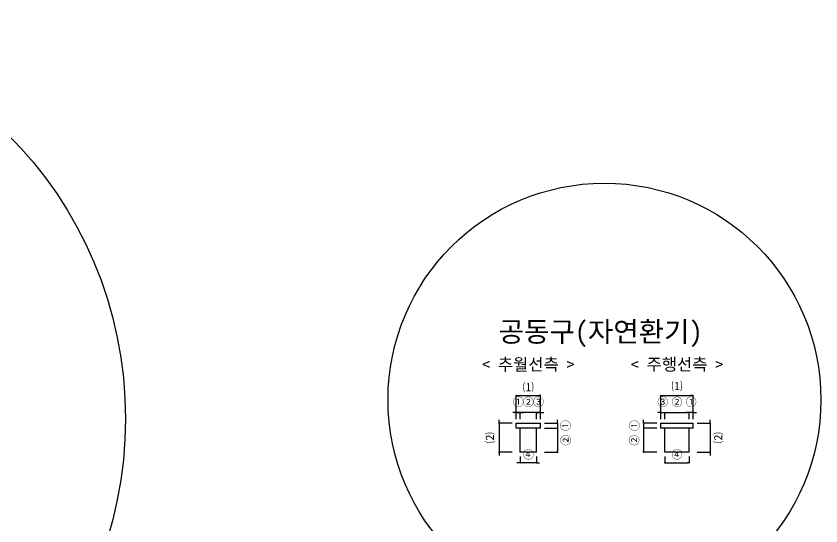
# Model space of a CAD drawing. Header units: millimetres. Extents: x -69382 to 174843, y -46375 to 101648.
# Drawn here: x -6055 to 3892, y -13298 to -6999 of the extents above; entities that cross this region are included whole.
import ezdxf
from ezdxf.enums import TextEntityAlignment as Align

# ---------------------------------------------------------------- set-up
doc = ezdxf.new("R2010")
doc.units = ezdxf.units.MM
doc.header["$LTSCALE"] = 1000
for name, color, linetype in [('-길작업', 255, 'Continuous'), ('CS-CONC-MAJR', 4, 'Continuous'), ('CS-LEAT', 3, 'Continuous'), ('CZ-TEX1', 6, 'Continuous'), ('DIM1', 1, 'Continuous')]:
    doc.layers.add(name, color=color, linetype=linetype)
doc.styles.add('WBMTXT', font='DotumChe.ttf')
doc.styles.add('WGTXT', font='DotumChe.ttf')
doc.dimstyles.new('DIM-01', dxfattribs={"dimscale": 100, "dimtxt": 3, "dimasz": 0.6, "dimexe": 0, "dimexo": 0, "dimgap": 1, "dimtad": 1, "dimdec": 0, "dimrnd": 0.001, "dimzin": 1, "dimdsep": 46, "dimlunit": 6, "dimtxsty": 'WGTXT', "dimblk": 'DOT', "dimcen": 0, "dimclrd": 1, "dimclre": 1, "dimclrt": 3, "dimadec": 4, "dimazin": 0, "dimtfac": 1, "dimtdec": 0, "dimtix": 1, "dimtmove": 2, "dimatfit": 3, "dimldrblk": 'DOT', "dimfxl": 1.5, "dimlwd": -1, "dimarcsym": 0})

# ---------------------------------------------------------------- blocks, each defined once
blk = doc.blocks.new('_Dot')
at = {"layer": 'DIM1'}
blk.add_line((0, 0), (-1, 0), dxfattribs=at)
at = {"layer": 'DIM1', "const_width": 0.5}
blk.add_lwpolyline([(-0.25, 0, 1), (0.25, 0, 1)], format="xyb", close=True, dxfattribs=at)
blk = doc.blocks.new('*D67')
at = {"color": 1, "linetype": 'ByBlock', "lineweight": -2, "transparency": 16777216}
for p, q in [((125.9, -11978.5), (125.9, -11688.6)), ((425.9, -11978.5), (425.9, -11688.6))]:
    blk.add_line(p, q, dxfattribs=at)
at = {"color": 1, "transparency": 16777216}
blk.add_line((145.9, -11688.6), (405.9, -11688.6), dxfattribs=at)
at = {"layer": 'Defpoints', "color": 0, "linetype": 'ByBlock', "transparency": 16777216}
for p in [(425.9, -11688.6), (125.9, -12028.5), (425.9, -12028.5)]:
    blk.add_point(p, dxfattribs=at)
at = {"color": 1, "linetype": 'ByBlock', "transparency": 16777216, "xscale": 20, "yscale": 20, "zscale": 20, "rotation": 180}
blk.add_blockref('_Dot', (125.9, -11688.6), dxfattribs=at)
at = {"color": 1, "linetype": 'ByBlock', "transparency": 16777216, "xscale": 20, "yscale": 20, "zscale": 20}
blk.add_blockref('_Dot', (425.9, -11688.6), dxfattribs=at)
at = {"color": 3, "linetype": 'ByBlock', "transparency": 16777216, "insert": (275.9, -11591.2), "char_height": 100, "attachment_point": 5, "style": 'WGTXT'}
blk.add_mtext('⑴', dxfattribs=at)
blk = doc.blocks.new('*D68')
at = {"color": 1, "transparency": 16777216}
for p, q in [((155.9, -12518), (135.9, -12518)), ((375.9, -12518), (175.9, -12518)), ((395.9, -12518), (415.9, -12518))]:
    blk.add_line(p, q, dxfattribs=at)
at = {"color": 1, "linetype": 'ByBlock', "lineweight": -2, "transparency": 16777216}
for p, q in [((175.9, -12438.5), (175.9, -12518)), ((375.9, -12438.5), (375.9, -12518))]:
    blk.add_line(p, q, dxfattribs=at)
at = {"layer": 'Defpoints', "color": 0, "linetype": 'ByBlock', "transparency": 16777216}
for p in [(175.9, -12388.5), (375.9, -12388.5), (175.9, -12518)]:
    blk.add_point(p, dxfattribs=at)
at = {"color": 1, "linetype": 'ByBlock', "transparency": 16777216, "xscale": 20, "yscale": 20, "zscale": 20}
blk.add_blockref('_Dot', (175.9, -12518), dxfattribs=at)
at = {"color": 1, "linetype": 'ByBlock', "transparency": 16777216, "xscale": 20, "yscale": 20, "zscale": 20, "rotation": 180}
blk.add_blockref('_Dot', (375.9, -12518), dxfattribs=at)
at = {"color": 3, "linetype": 'ByBlock', "transparency": 16777216, "insert": (275.9, -12422.3), "char_height": 100, "attachment_point": 5, "style": 'WGTXT'}
blk.add_mtext('④', dxfattribs=at)
blk = doc.blocks.new('*D69')
at = {"color": 1, "linetype": 'ByBlock', "lineweight": -2, "transparency": 16777216}
for p, q in [((475.9, -12028.5), (638.1, -12028.5)), ((475.9, -12088.5), (638.1, -12088.5))]:
    blk.add_line(p, q, dxfattribs=at)
at = {"color": 1, "transparency": 16777216}
for p, q in [((638.1, -12008.5), (638.1, -11988.5)), ((638.1, -12028.5), (638.1, -12088.5)), ((638.1, -12108.5), (638.1, -12128.5))]:
    blk.add_line(p, q, dxfattribs=at)
at = {"layer": 'Defpoints', "color": 0, "linetype": 'ByBlock', "transparency": 16777216}
for p in [(425.9, -12028.5), (425.9, -12088.5), (638.1, -12088.5)]:
    blk.add_point(p, dxfattribs=at)
at = {"color": 1, "linetype": 'ByBlock', "transparency": 16777216, "xscale": 20, "yscale": 20, "zscale": 20}
for p, rotation in [((638.1, -12028.5), 270), ((638.1, -12088.5), 90)]:
    blk.add_blockref('_Dot', p, dxfattribs=dict(at, rotation=rotation))
at = {"color": 3, "linetype": 'ByBlock', "transparency": 16777216, "insert": (743.4, -12058.5), "char_height": 100, "attachment_point": 5, "rotation": 90, "style": 'WGTXT'}
blk.add_mtext('①', dxfattribs=at)
blk = doc.blocks.new('*D70')
at = {"color": 1, "linetype": 'ByBlock', "lineweight": -2, "transparency": 16777216}
for p, q in [((475.9, -12088.5), (638.1, -12088.5)), ((475.9, -12388.5), (638.1, -12388.5))]:
    blk.add_line(p, q, dxfattribs=at)
at = {"color": 1, "transparency": 16777216}
blk.add_line((638.1, -12108.5), (638.1, -12368.5), dxfattribs=at)
at = {"layer": 'Defpoints', "color": 0, "linetype": 'ByBlock', "transparency": 16777216}
for p in [(425.9, -12088.5), (425.9, -12388.5), (638.1, -12388.5)]:
    blk.add_point(p, dxfattribs=at)
at = {"color": 1, "linetype": 'ByBlock', "transparency": 16777216, "xscale": 20, "yscale": 20, "zscale": 20}
for p, rotation in [((638.1, -12088.5), 90), ((638.1, -12388.5), 270)]:
    blk.add_blockref('_Dot', p, dxfattribs=dict(at, rotation=rotation))
at = {"color": 3, "linetype": 'ByBlock', "transparency": 16777216, "insert": (746.8, -12238.5), "char_height": 100, "attachment_point": 5, "rotation": 90, "style": 'WGTXT'}
blk.add_mtext('②', dxfattribs=at)
blk = doc.blocks.new('*D71')
at = {"color": 1, "transparency": 16777216}
for p, q in [((-86.2, -12008.5), (-86.2, -11988.5)), ((-86.2, -12028.5), (-86.2, -12388.5)), ((-86.2, -12408.5), (-86.2, -12428.5))]:
    blk.add_line(p, q, dxfattribs=at)
at = {"color": 1, "linetype": 'ByBlock', "lineweight": -2, "transparency": 16777216}
for p, q in [((75.9, -12028.5), (-86.2, -12028.5)), ((75.9, -12388.5), (-86.2, -12388.5))]:
    blk.add_line(p, q, dxfattribs=at)
at = {"layer": 'Defpoints', "color": 0, "linetype": 'ByBlock', "transparency": 16777216}
for p in [(125.9, -12028.5), (-86.2, -12388.5), (125.9, -12388.5)]:
    blk.add_point(p, dxfattribs=at)
at = {"color": 1, "linetype": 'ByBlock', "transparency": 16777216, "xscale": 20, "yscale": 20, "zscale": 20}
for p, rotation in [((-86.2, -12028.5), 270), ((-86.2, -12388.5), 90)]:
    blk.add_blockref('_Dot', p, dxfattribs=dict(at, rotation=rotation))
at = {"color": 3, "linetype": 'ByBlock', "transparency": 16777216, "insert": (-191.5, -12208.5), "char_height": 100, "attachment_point": 5, "rotation": 90, "style": 'WGTXT'}
blk.add_mtext('⑵', dxfattribs=at)
blk = doc.blocks.new('*D72')
at = {"color": 1, "transparency": 16777216}
for p, q in [((155.9, -11898.9), (135.9, -11898.9)), ((375.9, -11898.9), (175.9, -11898.9)), ((395.9, -11898.9), (415.9, -11898.9))]:
    blk.add_line(p, q, dxfattribs=at)
at = {"color": 1, "linetype": 'ByBlock', "lineweight": -2, "transparency": 16777216}
for p, q in [((175.9, -11978.5), (175.9, -11898.9)), ((375.9, -11978.5), (375.9, -11898.9))]:
    blk.add_line(p, q, dxfattribs=at)
at = {"layer": 'Defpoints', "color": 0, "linetype": 'ByBlock', "transparency": 16777216}
for p in [(175.9, -11898.9), (175.9, -12028.5), (375.9, -12028.5)]:
    blk.add_point(p, dxfattribs=at)
at = {"color": 1, "linetype": 'ByBlock', "transparency": 16777216, "xscale": 20, "yscale": 20, "zscale": 20}
blk.add_blockref('_Dot', (175.9, -11898.9), dxfattribs=at)
at = {"color": 1, "linetype": 'ByBlock', "transparency": 16777216, "xscale": 20, "yscale": 20, "zscale": 20, "rotation": 180}
blk.add_blockref('_Dot', (375.9, -11898.9), dxfattribs=at)
at = {"color": 3, "linetype": 'ByBlock', "transparency": 16777216, "insert": (275.9, -11774.7), "char_height": 100, "attachment_point": 5, "style": 'WGTXT'}
blk.add_mtext('②', dxfattribs=at)
blk = doc.blocks.new('*D73')
at = {"color": 1, "transparency": 16777216}
for p, q in [((105.9, -11898.9), (85.9, -11898.9)), ((125.9, -11898.9), (175.9, -11898.9)), ((195.9, -11898.9), (215.9, -11898.9))]:
    blk.add_line(p, q, dxfattribs=at)
at = {"color": 1, "linetype": 'ByBlock', "lineweight": -2, "transparency": 16777216}
for p, q in [((125.9, -11978.5), (125.9, -11898.9)), ((175.9, -11978.5), (175.9, -11898.9))]:
    blk.add_line(p, q, dxfattribs=at)
at = {"layer": 'Defpoints', "color": 0, "linetype": 'ByBlock', "transparency": 16777216}
for p in [(175.9, -11898.9), (125.9, -12028.5), (175.9, -12028.5)]:
    blk.add_point(p, dxfattribs=at)
at = {"color": 1, "linetype": 'ByBlock', "transparency": 16777216, "xscale": 20, "yscale": 20, "zscale": 20}
blk.add_blockref('_Dot', (125.9, -11898.9), dxfattribs=at)
at = {"color": 1, "linetype": 'ByBlock', "transparency": 16777216, "xscale": 20, "yscale": 20, "zscale": 20, "rotation": 180}
blk.add_blockref('_Dot', (175.9, -11898.9), dxfattribs=at)
at = {"color": 3, "linetype": 'ByBlock', "transparency": 16777216, "insert": (150.9, -11773.3), "char_height": 100, "attachment_point": 5, "style": 'WGTXT'}
blk.add_mtext('①', dxfattribs=at)
blk = doc.blocks.new('*D74')
at = {"color": 1, "transparency": 16777216}
for p, q in [((355.9, -11898.9), (335.9, -11898.9)), ((425.9, -11898.9), (375.9, -11898.9)), ((445.9, -11898.9), (465.9, -11898.9))]:
    blk.add_line(p, q, dxfattribs=at)
at = {"color": 1, "linetype": 'ByBlock', "lineweight": -2, "transparency": 16777216}
for p, q in [((375.9, -11978.5), (375.9, -11898.9)), ((425.9, -11978.5), (425.9, -11898.9))]:
    blk.add_line(p, q, dxfattribs=at)
at = {"layer": 'Defpoints', "color": 0, "linetype": 'ByBlock', "transparency": 16777216}
for p in [(375.9, -11898.9), (375.9, -12028.5), (425.9, -12028.5)]:
    blk.add_point(p, dxfattribs=at)
at = {"color": 1, "linetype": 'ByBlock', "transparency": 16777216, "xscale": 20, "yscale": 20, "zscale": 20}
blk.add_blockref('_Dot', (375.9, -11898.9), dxfattribs=at)
at = {"color": 1, "linetype": 'ByBlock', "transparency": 16777216, "xscale": 20, "yscale": 20, "zscale": 20, "rotation": 180}
blk.add_blockref('_Dot', (425.9, -11898.9), dxfattribs=at)
at = {"color": 3, "linetype": 'ByBlock', "transparency": 16777216, "insert": (400.9, -11773.3), "char_height": 100, "attachment_point": 5, "style": 'WGTXT'}
blk.add_mtext('③', dxfattribs=at)
blk = doc.blocks.new('*D75')
at = {"color": 1, "transparency": 16777216}
for p, q in [((1701.4, -12008.5), (1701.4, -11988.5)), ((1701.4, -12028.5), (1701.4, -12088.5)), ((1701.4, -12108.5), (1701.4, -12128.5))]:
    blk.add_line(p, q, dxfattribs=at)
at = {"color": 1, "linetype": 'ByBlock', "lineweight": -2, "transparency": 16777216}
for p, q in [((1863.6, -12028.5), (1701.4, -12028.5)), ((1863.6, -12088.5), (1701.4, -12088.5))]:
    blk.add_line(p, q, dxfattribs=at)
at = {"layer": 'Defpoints', "color": 0, "linetype": 'ByBlock', "transparency": 16777216}
for p in [(1913.6, -12028.5), (1701.4, -12088.5), (1913.6, -12088.5)]:
    blk.add_point(p, dxfattribs=at)
at = {"color": 1, "linetype": 'ByBlock', "transparency": 16777216, "xscale": 20, "yscale": 20, "zscale": 20}
for p, rotation in [((1701.4, -12028.5), 270), ((1701.4, -12088.5), 90)]:
    blk.add_blockref('_Dot', p, dxfattribs=dict(at, rotation=rotation))
at = {"color": 3, "linetype": 'ByBlock', "transparency": 16777216, "insert": (1596.1, -12058.5), "char_height": 100, "attachment_point": 5, "rotation": 90, "style": 'WGTXT'}
blk.add_mtext('①', dxfattribs=at)
blk = doc.blocks.new('*D76')
at = {"color": 1, "linetype": 'ByBlock', "lineweight": -2, "transparency": 16777216}
for p, q in [((1863.6, -12088.5), (1701.4, -12088.5)), ((1863.6, -12388.5), (1701.4, -12388.5))]:
    blk.add_line(p, q, dxfattribs=at)
at = {"color": 1, "transparency": 16777216}
blk.add_line((1701.4, -12108.5), (1701.4, -12368.5), dxfattribs=at)
at = {"layer": 'Defpoints', "color": 0, "linetype": 'ByBlock', "transparency": 16777216}
for p in [(1913.6, -12088.5), (1701.4, -12388.5), (1913.6, -12388.5)]:
    blk.add_point(p, dxfattribs=at)
at = {"color": 1, "linetype": 'ByBlock', "transparency": 16777216, "xscale": 20, "yscale": 20, "zscale": 20}
for p, rotation in [((1701.4, -12088.5), 90), ((1701.4, -12388.5), 270)]:
    blk.add_blockref('_Dot', p, dxfattribs=dict(at, rotation=rotation))
at = {"color": 3, "linetype": 'ByBlock', "transparency": 16777216, "insert": (1592.7, -12238.5), "char_height": 100, "attachment_point": 5, "rotation": 90, "style": 'WGTXT'}
blk.add_mtext('②', dxfattribs=at)
blk = doc.blocks.new('*D77')
at = {"color": 1, "linetype": 'ByBlock', "lineweight": -2, "transparency": 16777216}
for p, q in [((2363.6, -12028.5), (2525.7, -12028.5)), ((2363.6, -12388.5), (2525.7, -12388.5))]:
    blk.add_line(p, q, dxfattribs=at)
at = {"color": 1, "transparency": 16777216}
for p, q in [((2525.7, -12008.5), (2525.7, -11988.5)), ((2525.7, -12028.5), (2525.7, -12388.5)), ((2525.7, -12408.5), (2525.7, -12428.5))]:
    blk.add_line(p, q, dxfattribs=at)
at = {"layer": 'Defpoints', "color": 0, "linetype": 'ByBlock', "transparency": 16777216}
for p in [(2313.6, -12028.5), (2313.6, -12388.5), (2525.7, -12388.5)]:
    blk.add_point(p, dxfattribs=at)
at = {"color": 1, "linetype": 'ByBlock', "transparency": 16777216, "xscale": 20, "yscale": 20, "zscale": 20}
for p, rotation in [((2525.7, -12028.5), 270), ((2525.7, -12388.5), 90)]:
    blk.add_blockref('_Dot', p, dxfattribs=dict(at, rotation=rotation))
at = {"color": 3, "linetype": 'ByBlock', "transparency": 16777216, "insert": (2631, -12208.5), "char_height": 100, "attachment_point": 5, "rotation": 90, "style": 'WGTXT'}
blk.add_mtext('⑵', dxfattribs=at)
blk = doc.blocks.new('*D78')
at = {"color": 1, "linetype": 'ByBlock', "lineweight": -2, "transparency": 16777216}
for p, q in [((1963.6, -12438.5), (1963.6, -12518)), ((2263.6, -12438.5), (2263.6, -12518))]:
    blk.add_line(p, q, dxfattribs=at)
at = {"color": 1, "transparency": 16777216}
blk.add_line((1983.6, -12518), (2243.6, -12518), dxfattribs=at)
at = {"layer": 'Defpoints', "color": 0, "linetype": 'ByBlock', "transparency": 16777216}
for p in [(1963.6, -12388.5), (2263.6, -12388.5), (2263.6, -12518)]:
    blk.add_point(p, dxfattribs=at)
at = {"color": 1, "linetype": 'ByBlock', "transparency": 16777216, "xscale": 20, "yscale": 20, "zscale": 20, "rotation": 180}
blk.add_blockref('_Dot', (1963.6, -12518), dxfattribs=at)
at = {"color": 1, "linetype": 'ByBlock', "transparency": 16777216, "xscale": 20, "yscale": 20, "zscale": 20}
blk.add_blockref('_Dot', (2263.6, -12518), dxfattribs=at)
at = {"color": 3, "linetype": 'ByBlock', "transparency": 16777216, "insert": (2113.6, -12422.3), "char_height": 100, "attachment_point": 5, "style": 'WGTXT'}
blk.add_mtext('④', dxfattribs=at)
blk = doc.blocks.new('*D79')
at = {"color": 1, "linetype": 'ByBlock', "lineweight": -2, "transparency": 16777216}
for p, q in [((1913.6, -11978.5), (1913.6, -11688.6)), ((2313.6, -11978.5), (2313.6, -11688.6))]:
    blk.add_line(p, q, dxfattribs=at)
at = {"color": 1, "transparency": 16777216}
for p, q in [((1933.6, -11688.6), (1952.5, -11688.6)), ((2293.6, -11688.6), (2274.7, -11688.6))]:
    blk.add_line(p, q, dxfattribs=at)
at = {"layer": 'Defpoints', "color": 0, "linetype": 'ByBlock', "transparency": 16777216}
for p in [(1913.6, -11688.6), (1913.6, -12028.5), (2313.6, -12028.5)]:
    blk.add_point(p, dxfattribs=at)
at = {"color": 1, "linetype": 'ByBlock', "transparency": 16777216, "xscale": 20, "yscale": 20, "zscale": 20, "rotation": 180}
blk.add_blockref('_Dot', (1913.6, -11688.6), dxfattribs=at)
at = {"color": 1, "linetype": 'ByBlock', "transparency": 16777216, "xscale": 20, "yscale": 20, "zscale": 20}
blk.add_blockref('_Dot', (2313.6, -11688.6), dxfattribs=at)
at = {"color": 3, "linetype": 'ByBlock', "transparency": 16777216, "insert": (2113.6, -11577), "char_height": 100, "attachment_point": 5, "style": 'WGTXT'}
blk.add_mtext('⑴', dxfattribs=at)
blk = doc.blocks.new('*D80')
at = {"color": 1, "linetype": 'ByBlock', "lineweight": -2, "transparency": 16777216}
for p, q in [((1963.6, -11978.5), (1963.6, -11898.9)), ((2263.6, -11978.5), (2263.6, -11898.9))]:
    blk.add_line(p, q, dxfattribs=at)
at = {"color": 1, "transparency": 16777216}
blk.add_line((1983.6, -11898.9), (2243.6, -11898.9), dxfattribs=at)
at = {"layer": 'Defpoints', "color": 0, "linetype": 'ByBlock', "transparency": 16777216}
for p in [(2263.6, -11898.9), (1963.6, -12028.5), (2263.6, -12028.5)]:
    blk.add_point(p, dxfattribs=at)
at = {"color": 1, "linetype": 'ByBlock', "transparency": 16777216, "xscale": 20, "yscale": 20, "zscale": 20, "rotation": 180}
blk.add_blockref('_Dot', (1963.6, -11898.9), dxfattribs=at)
at = {"color": 1, "linetype": 'ByBlock', "transparency": 16777216, "xscale": 20, "yscale": 20, "zscale": 20}
blk.add_blockref('_Dot', (2263.6, -11898.9), dxfattribs=at)
at = {"color": 3, "linetype": 'ByBlock', "transparency": 16777216, "insert": (2113.6, -11774.7), "char_height": 100, "attachment_point": 5, "style": 'WGTXT'}
blk.add_mtext('②', dxfattribs=at)
blk = doc.blocks.new('*D81')
at = {"color": 1, "transparency": 16777216}
for p, q in [((2243.6, -11898.9), (2223.6, -11898.9)), ((2313.6, -11898.9), (2263.6, -11898.9)), ((2333.6, -11898.9), (2353.6, -11898.9))]:
    blk.add_line(p, q, dxfattribs=at)
at = {"color": 1, "linetype": 'ByBlock', "lineweight": -2, "transparency": 16777216}
for p, q in [((2263.6, -11978.5), (2263.6, -11898.9)), ((2313.6, -11978.5), (2313.6, -11898.9))]:
    blk.add_line(p, q, dxfattribs=at)
at = {"layer": 'Defpoints', "color": 0, "linetype": 'ByBlock', "transparency": 16777216}
for p in [(2263.6, -11898.9), (2263.6, -12028.5), (2313.6, -12028.5)]:
    blk.add_point(p, dxfattribs=at)
at = {"color": 1, "linetype": 'ByBlock', "transparency": 16777216, "xscale": 20, "yscale": 20, "zscale": 20}
blk.add_blockref('_Dot', (2263.6, -11898.9), dxfattribs=at)
at = {"color": 1, "linetype": 'ByBlock', "transparency": 16777216, "xscale": 20, "yscale": 20, "zscale": 20, "rotation": 180}
blk.add_blockref('_Dot', (2313.6, -11898.9), dxfattribs=at)
at = {"color": 3, "linetype": 'ByBlock', "transparency": 16777216, "insert": (2288.6, -11773.3), "char_height": 100, "attachment_point": 5, "style": 'WGTXT'}
blk.add_mtext('①', dxfattribs=at)
blk = doc.blocks.new('*D82')
at = {"color": 1, "transparency": 16777216}
for p, q in [((1893.6, -11898.9), (1873.6, -11898.9)), ((1913.6, -11898.9), (1963.6, -11898.9)), ((1983.6, -11898.9), (2003.6, -11898.9))]:
    blk.add_line(p, q, dxfattribs=at)
at = {"color": 1, "linetype": 'ByBlock', "lineweight": -2, "transparency": 16777216}
for p, q in [((1913.6, -11978.5), (1913.6, -11898.9)), ((1963.6, -11978.5), (1963.6, -11898.9))]:
    blk.add_line(p, q, dxfattribs=at)
at = {"layer": 'Defpoints', "color": 0, "linetype": 'ByBlock', "transparency": 16777216}
for p in [(1963.6, -11898.9), (1913.6, -12028.5), (1963.6, -12028.5)]:
    blk.add_point(p, dxfattribs=at)
at = {"color": 1, "linetype": 'ByBlock', "transparency": 16777216, "xscale": 20, "yscale": 20, "zscale": 20}
blk.add_blockref('_Dot', (1913.6, -11898.9), dxfattribs=at)
at = {"color": 1, "linetype": 'ByBlock', "transparency": 16777216, "xscale": 20, "yscale": 20, "zscale": 20, "rotation": 180}
blk.add_blockref('_Dot', (1963.6, -11898.9), dxfattribs=at)
at = {"color": 3, "linetype": 'ByBlock', "transparency": 16777216, "insert": (1938.6, -11773.3), "char_height": 100, "attachment_point": 5, "style": 'WGTXT'}
blk.add_mtext('③', dxfattribs=at)

msp = doc.modelspace()

# ---------------------------------------------------------------- linework, layer by layer
at = {"layer": '-길작업', "color": 3}
for centre, radius in [((-9678.4377, -11973.8844), 4974.5842), ((1217.1097, -11739.072), 2675.3425)]:
    msp.add_circle(centre, radius, dxfattribs=at)
at = {"color": 1, "linetype": 'ByBlock'}
msp.add_line((1952.4558, -11688.6207), (2274.6928, -11688.6207), dxfattribs=at)
at = {"layer": 'CS-CONC-MAJR'}
for p, q in [((125.9318, -12088.4655), (125.9318, -12028.4655)), ((425.9318, -12088.4655), (425.9318, -12028.4655)), ((1913.5743, -12088.4655), (1913.5743, -12028.4655)), ((2313.5743, -12088.4655), (2313.5743, -12028.4655)), ((425.9318, -12088.4655), (125.9318, -12088.4655)), ((175.9318, -12388.4655), (175.9318, -12088.4655)), ((375.9318, -12388.4655), (375.9318, -12088.4655)), ((2313.5743, -12088.4655), (1913.5743, -12088.4655)), ((1963.5743, -12388.4655), (1963.5743, -12088.4655)), ((2263.5743, -12388.4655), (2263.5743, -12088.4655)), ((375.9318, -12388.4655), (175.9318, -12388.4655)), ((2263.5743, -12388.4655), (1963.5743, -12388.4655))]:
    msp.add_line(p, q, dxfattribs=at)
for points in [[(125.9318, -12028.4655), (425.9318, -12028.4655)], [(1913.5743, -12028.4655), (2313.5743, -12028.4655)]]:
    msp.add_lwpolyline(points, dxfattribs=at)

# ---------------------------------------------------------------- texts
at = {"layer": 'CS-LEAT', "style": 'WGTXT'}
for s, p in [('< 추월선측 >', (275.9318, -11378.318)), ('< 주행선측 >', (2113.5743, -11378.318))]:
    msp.add_text(s, height=150, dxfattribs=at).set_placement(p, align=Align.CENTER)
at = {"layer": 'CZ-TEX1', "style": 'WBMTXT'}
msp.add_text('공동구(자연환기)', height=250, dxfattribs=at).set_placement((1169.7531, -10898.1852), align=Align.MIDDLE_CENTER)

# ---------------------------------------------------------------- dimensions: what is measured, and where the dimension line sits
at = {"linetype": 'ByBlock'}
for base, p1, p2, text, override, picture, middle in [((425.9318, -11688.6207), (125.9318, -12028.4655), (425.9318, -12028.4655), '⑴', {"dimtxt": 1, "dimasz": 0.2, "dimexo": 0.5, "dimfxl": 1.25}, '*D67', (275.9318, -11591.2009)), ((175.9318, -11898.91), (125.9318, -12028.4655), (175.9318, -12028.4655), '①', {"dimtxt": 1, "dimasz": 0.2, "dimexo": 0.5, "dimfxl": 1.25}, '*D73', (150.9318, -11773.2984)), ((1963.5743, -11898.91), (1913.5743, -12028.4655), (1963.5743, -12028.4655), '③', {"dimtxt": 1, "dimasz": 0.2, "dimexo": 0.5, "dimdec": 3, "dimfxl": 1.25}, '*D82', (1938.5743, -11773.2984)), ((2263.5743, -11898.91), (1963.5743, -12028.4655), (2263.5743, -12028.4655), '②', {"dimtxt": 1, "dimasz": 0.2, "dimexo": 0.5, "dimfxl": 1.25}, '*D80', (2113.5743, -11774.7124)), ((2263.5743, -12518.0209), (1963.5743, -12388.4655), (2263.5743, -12388.4655), '④', {"dimtxt": 1, "dimasz": 0.2, "dimexo": 0.5, "dimfxl": 1.25}, '*D78', (2113.5743, -12422.3217))]:
    dim = msp.add_linear_dim(base=base, p1=p1, p2=p2, text=text, dimstyle='DIM-01', override=override, dxfattribs=at)
    dim.commit()
    dim.dimension.update_dxf_attribs({"geometry": picture, "text_midpoint": middle, "dimtype": 160})
for base, p1, p2, angle, text, override, picture, middle in [((1913.5743, -11688.6207), (2313.5743, -12028.4655), (1913.5743, -12028.4655), 180, '⑴', {"dimtxt": 1, "dimasz": 0.2, "dimexo": 0.5, "dimfxl": 1.25}, '*D79', (2113.5743, -11577.007)), ((175.9318, -11898.91), (375.9318, -12028.4655), (175.9318, -12028.4655), 180, '②', {"dimtxt": 1, "dimasz": 0.2, "dimexo": 0.5, "dimfxl": 1.25}, '*D72', (275.9318, -11774.7124)), ((375.9318, -11898.91), (425.9318, -12028.4655), (375.9318, -12028.4655), 180, '③', {"dimtxt": 1, "dimasz": 0.2, "dimexo": 0.5, "dimdec": 3, "dimfxl": 1.25}, '*D74', (400.9318, -11773.2984)), ((2263.5743, -11898.91), (2313.5743, -12028.4655), (2263.5743, -12028.4655), 180, '①', {"dimtxt": 1, "dimasz": 0.2, "dimexo": 0.5, "dimfxl": 1.25}, '*D81', (2288.5743, -11773.2984)), ((-86.2136, -12388.4655), (125.9318, -12028.4655), (125.9318, -12388.4655), 90, '⑵', {"dimtxt": 1, "dimasz": 0.2, "dimexo": 0.5, "dimfxl": 1.25}, '*D71', (-191.5413, -12208.4655)), ((638.0772, -12088.4655), (425.9318, -12028.4655), (425.9318, -12088.4655), 90, '①', {"dimtxt": 1, "dimasz": 0.2, "dimexo": 0.5, "dimfxl": 1.25}, '*D69', (743.4049, -12058.4655)), ((1701.4289, -12088.4655), (1913.5743, -12028.4655), (1913.5743, -12088.4655), 90, '①', {"dimtxt": 1, "dimasz": 0.2, "dimexo": 0.5, "dimfxl": 1.25}, '*D75', (1596.1012, -12058.4655)), ((2525.7197, -12388.4655), (2313.5743, -12028.4655), (2313.5743, -12388.4655), 90, '⑵', {"dimtxt": 1, "dimasz": 0.2, "dimexo": 0.5, "dimfxl": 1.25}, '*D77', (2631.0474, -12208.4655)), ((638.0772, -12388.4655), (425.9318, -12088.4655), (425.9318, -12388.4655), 90, '②', {"dimtxt": 1, "dimasz": 0.2, "dimexo": 0.5, "dimfxl": 1.25}, '*D70', (746.8386, -12238.4655)), ((1701.4289, -12388.4655), (1913.5743, -12088.4655), (1913.5743, -12388.4655), 90, '②', {"dimtxt": 1, "dimasz": 0.2, "dimexo": 0.5, "dimfxl": 1.25}, '*D76', (1592.6675, -12238.4655)), ((175.9318, -12518.0209), (375.9318, -12388.4655), (175.9318, -12388.4655), 180, '④', {"dimtxt": 1, "dimasz": 0.2, "dimexo": 0.5, "dimfxl": 1.25}, '*D68', (275.9318, -12422.3217))]:
    dim = msp.add_linear_dim(base=base, p1=p1, p2=p2, angle=angle, text=text, dimstyle='DIM-01', override=override, dxfattribs=at)
    dim.commit()
    dim.dimension.update_dxf_attribs({"geometry": picture, "text_midpoint": middle, "dimtype": 160})

doc.saveas('drawing.dxf')
